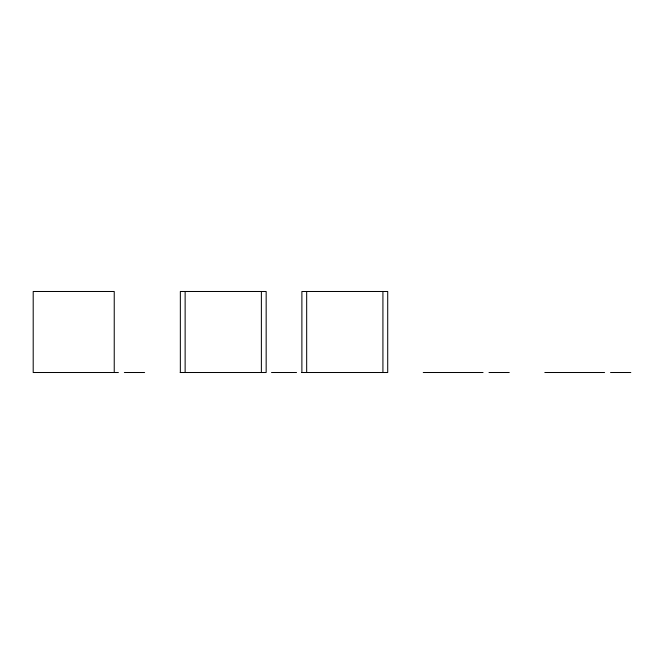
<?xml version="1.0" encoding="UTF-8"?>
<svg xmlns="http://www.w3.org/2000/svg" width="664" height="664" viewBox="0 0 664 664"><rect width="100%" height="100%" fill="white"/><g stroke="black" fill="none" stroke-linecap="round" stroke-linejoin="round"><path stroke-width="1" d="M118.4 372.512L33.2 372.512L33.2 291.488L114.233 291.488L114.233 372.512M124.359 372.512L144.619 372.512M180.168 372.512L266.164 372.512L266.164 291.488L180.342 291.488L180.342 372.512M271.501 372.512L296.551 372.512M301.713 372.512L387.71 372.512L387.71 291.488L301.888 291.488L301.888 372.512M423.258 372.512L483.043 372.512M488.994 372.512L509.255 372.512M544.804 372.512L604.589 372.512M610.54 372.512L630.8 372.512M382.921 291.488L382.921 372.512M306.677 291.488L306.677 372.512M261.375 291.488L261.375 372.512M185.131 291.488L185.131 372.512"/></g></svg>
